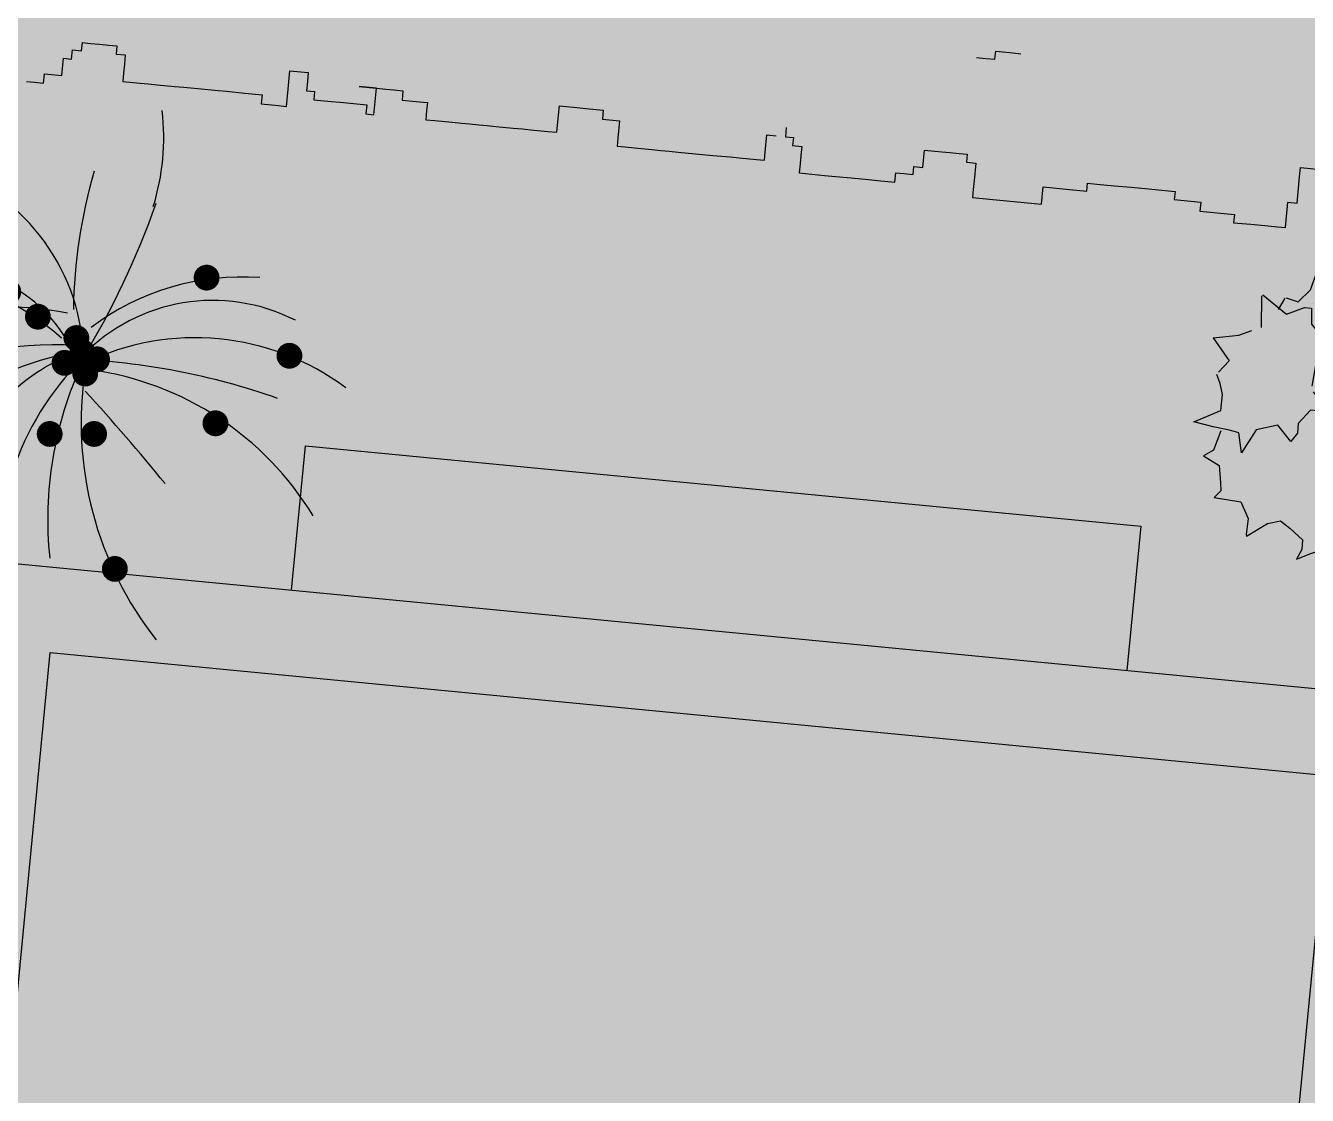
# Model space of a CAD drawing. Extents: x 302512 to 1034855, y -184136 to 410364.
# Drawn here: x 462850 to 468868, y -23917 to -18896 of the extents above; entities that cross this region are included whole.
import ezdxf

# ---------------------------------------------------------------- set-up
doc = ezdxf.new("R2010")
doc.units = 0
doc.header["$MEASUREMENT"] = 0
for name, color, linetype in [('WALL', 4, 'Continuous'), ('WZ', 2, 'Continuous'), ('支路', 7, 'Continuous'), ('树', 80, 'Continuous'), ('环境', 8, 'Continuous')]:
    doc.layers.add(name, color=color, linetype=linetype)

# ---------------------------------------------------------------- blocks, each defined once
blk = doc.blocks.new('A$C1DC86410')
at = {"layer": 'WZ'}
for p, q in [((14100.23163580894, 14919.89505699277), (20940.23163580894, 14919.89505699277)), ((14500.23163580894, 14519.89505699277), (20540.23163580894, 14519.89505699277)), ((14500.23163574934, 12619.89505700022), (14500.23163580894, 14519.89505699277)), ((20540.23163580894, 14519.89505699277), (20540.23163580894, 9019.89505699277))]:
    blk.add_line(p, q, dxfattribs=at)
blk.add_lwpolyline([(15600.23163580894, 14919.89505699277), (15600.23163580894, 15599.89505699277), (19540.23163580894, 15599.89505699277), (19540.23163580894, 14919.89505699277)], dxfattribs=at)
blk = doc.blocks.new('M_F21')
at = {"color": 3, "linetype": 'Continuous'}
for p, q in [((544.6021630450196, 42.28080396031146), (573.5547277916558, 42.28080396031146)), ((573.5547277916558, 42.28080396031146), (602.5072925382883, 42.28080396031146)), ((573.5547277916558, 42.28080396031146), (573.5547277916558, 42.28080396031146)), ((602.5072925382883, 67.59728470266418), (656.7933514382294, 67.59728470266418)), ((602.5072925382883, 67.59728470266418), (602.5072925382883, 67.59728470266418)), ((602.5072925382883, 42.28080396031146), (602.5072925382883, 67.59728470266418)), ((602.5072925382883, 42.28080396031146), (602.5072925382883, 42.28080396031146)), ((656.7933514382294, 67.59728470266418), (682.1268455915342, 67.59728470266418)), ((656.7933514382294, 67.59728470266418), (656.7933514382294, 67.59728470266418)), ((682.1268455915342, 67.59728470266418), (682.1268455915342, 67.59728470266418)), ((-2245.701264411879, -178.3342425087685), (-2220.367770258573, -178.3342425087685)), ((-2245.701264411879, -178.3342425087685), (-2245.701264411879, -178.3342425087685)), ((-2245.701264411879, -203.6507232511231), (-2245.701264411879, -178.3342425087685)), ((-2220.367770258573, -178.3342425087685), (-2191.415205511938, -178.3342425087685)), ((-2220.367770258573, -178.3342425087685), (-2220.367770258573, -178.3342425087685)), ((-2191.415205511938, -178.3342425087685), (-2162.462640765304, -178.3342425087685)), ((-2191.415205511938, -178.3342425087685), (-2191.415205511938, -178.3342425087685)), ((-2162.462640765304, -178.3342425087685), (-2137.129146611998, -178.3342425087685)), ((-2162.462640765304, -178.3342425087685), (-2162.462640765304, -178.3342425087685)), ((-2137.129146611998, -178.3342425087685), (-2137.129146611998, -203.6507232511231)), ((-2299.987323311818, -232.5838440995267), (-2274.653829158513, -232.5838440995267)), ((-2299.987323311818, -286.833445690283), (-2299.987323311818, -232.5838440995267)), ((-2274.653829158513, -203.6507232511231), (-2245.701264411879, -203.6507232511231)), ((-2274.653829158513, -203.6507232511231), (-2274.653829158513, -203.6507232511231)), ((-2274.653829158513, -232.5838440995267), (-2274.653829158513, -203.6507232511231)), ((-2245.701264411879, -203.6507232511231), (-2245.701264411879, -203.6507232511231)), ((-2137.129146611998, -203.6507232511231), (-2108.176581865364, -203.6507232511231)), ((-2108.176581865364, -203.6507232511231), (-2108.176581865364, -232.5838440995267)), ((-2108.176581865364, -203.6507232511231), (-2108.176581865364, -203.6507232511231)), ((-2108.176581865364, -232.5838440995267), (-2108.176581865364, -261.5169649479303)), ((-2108.176581865364, -232.5838440995267), (-2108.176581865364, -232.5838440995267)), ((-1590.649487019273, -203.6507232511231), (-1532.744357526004, -203.6507232511231)), ((-1590.649487019273, -203.6507232511231), (-1590.649487019273, -203.6507232511231)), ((-1590.649487019273, -261.5169649479303), (-1590.649487019273, -203.6507232511231)), ((-1532.744357526004, -203.6507232511231), (-1532.744357526004, -232.5838440995267)), ((-1532.744357526004, -203.6507232511231), (-1532.744357526004, -203.6507232511231)), ((-1532.744357526004, -232.5838440995267), (-1532.744357526004, -261.5169649479303)), ((-1532.744357526004, -232.5838440995267), (-1532.744357526004, -232.5838440995267)), ((-1369.886180826185, -232.5838440995267), (-1315.600121926245, -232.5838440995267)), ((-1315.600121926245, -232.5838440995267), (-1369.886180826185, -232.5838440995267)), ((-1315.600121926245, -232.5838440995267), (-1286.647557179611, -232.5838440995267)), ((-1315.600121926245, -232.5838440995267), (-1315.600121926245, -232.5838440995267)), ((-1315.600121926245, -315.7665665386885), (-1315.600121926245, -232.5838440995267)), ((-1286.647557179611, -232.5838440995267), (-1261.314063026306, -232.5838440995267)), ((-1286.647557179611, -232.5838440995267), (-1286.647557179611, -232.5838440995267)), ((-1261.314063026306, -232.5838440995267), (-1232.361498279671, -232.5838440995267)), ((-1261.314063026306, -232.5838440995267), (-1261.314063026306, -232.5838440995267)), ((-1232.361498279671, -232.5838440995267), (-1232.361498279671, -261.5169649479303)), ((-740.1678975868845, -232.5838440995267), (-685.8818386869452, -232.5838440995267)), ((-740.1678975868845, -261.5169649479303), (-740.1678975868845, -232.5838440995267)), ((-685.8818386869452, -232.5838440995267), (-656.9292739403108, -232.5838440995267)), ((-685.8818386869452, -232.5838440995267), (-685.8818386869452, -232.5838440995267)), ((-656.9292739403108, -232.5838440995267), (-602.6432150403707, -232.5838440995267)), ((-656.9292739403108, -232.5838440995267), (-656.9292739403108, -232.5838440995267)), ((-602.6432150403707, -232.5838440995267), (-602.6432150403707, -261.5169649479303)), ((-602.6432150403707, -232.5838440995267), (-602.6432150403707, -232.5838440995267)), ((-27.21099070101081, -232.5838440995267), (-27.21099070101081, -261.5169649479303)), ((1586.894493923861, -203.6507232511231), (1670.133117570436, -203.6507232511231)), ((1586.894493923861, -232.5838440995267), (1586.894493923861, -203.6507232511231)), ((1586.894493923861, -232.5838440995267), (1586.894493923861, -232.5838440995267)), ((1586.894493923861, -315.7665665386885), (1586.894493923861, -232.5838440995267)), ((-2108.176581865364, -261.5169649479303), (-2108.176581865364, -286.833445690283)), ((-2108.176581865364, -261.5169649479303), (-2108.176581865364, -261.5169649479303)), ((-1590.649487019273, -261.5169649479303), (-1590.649487019273, -261.5169649479303)), ((-1590.649487019273, -315.7665665386885), (-1590.649487019273, -261.5169649479303)), ((-1532.744357526004, -261.5169649479303), (-1507.410863372699, -261.5169649479303)), ((-1532.744357526004, -261.5169649479303), (-1532.744357526004, -261.5169649479303)), ((-1507.410863372699, -261.5169649479303), (-1507.410863372699, -286.833445690283)), ((-1232.361498279671, -261.5169649479303), (-1178.075439379732, -261.5169649479303)), ((-1178.075439379732, -261.5169649479303), (-1152.741945226427, -261.5169649479303)), ((-1178.075439379732, -261.5169649479303), (-1178.075439379732, -261.5169649479303)), ((-1152.741945226427, -261.5169649479303), (-1152.741945226427, -286.833445690283)), ((-1152.741945226427, -261.5169649479303), (-1152.741945226427, -261.5169649479303)), ((-740.1678975868845, -261.5169649479303), (-740.1678975868845, -261.5169649479303)), ((-740.1678975868845, -315.7665665386885), (-740.1678975868845, -261.5169649479303)), ((-602.6432150403707, -261.5169649479303), (-548.3571561404315, -261.5169649479303)), ((-548.3571561404315, -261.5169649479303), (-548.3571561404315, -315.7665665386885)), ((-85.11612019427957, -261.5169649479303), (-56.16355544764519, -261.5169649479303)), ((-85.11612019427957, -261.5169649479303), (-85.11612019427957, -261.5169649479303)), ((-85.11612019427957, -315.7665665386885), (-85.11612019427957, -261.5169649479303)), ((-56.16355544764519, -261.5169649479303), (-56.16355544764519, -261.5169649479303)), ((-27.21099070101081, -261.5169649479303), (-1.87749654770505, -261.5169649479303)), ((-1.87749654770505, -261.5169649479303), (-1.87749654770505, -286.833445690283)), ((410.6965510918362, -261.5169649479303), (464.9826099917755, -261.5169649479303)), ((410.6965510918362, -261.5169649479303), (410.6965510918362, -261.5169649479303)), ((410.6965510918362, -315.7665665386885), (410.6965510918362, -261.5169649479303)), ((464.9826099917755, -261.5169649479303), (490.3161041450803, -261.5169649479303)), ((464.9826099917755, -261.5169649479303), (464.9826099917755, -261.5169649479303)), ((490.3161041450803, -261.5169649479303), (519.2686688917165, -261.5169649479303)), ((490.3161041450803, -261.5169649479303), (490.3161041450803, -261.5169649479303)), ((519.2686688917165, -261.5169649479303), (544.6021630450196, -261.5169649479303)), ((519.2686688917165, -261.5169649479303), (519.2686688917165, -261.5169649479303)), ((544.6021630450196, -261.5169649479303), (544.6021630450196, -286.833445690283)), ((-2408.559441111697, -315.7665665386885), (-2383.225946958391, -315.7665665386885)), ((-2383.225946958391, -315.7665665386885), (-2354.273382211757, -315.7665665386885)), ((-2383.225946958391, -315.7665665386885), (-2383.225946958391, -315.7665665386885)), ((-2354.273382211757, -286.833445690283), (-2299.987323311818, -286.833445690283)), ((-2354.273382211757, -315.7665665386885), (-2354.273382211757, -286.833445690283)), ((-2354.273382211757, -315.7665665386885), (-2354.273382211757, -315.7665665386885)), ((-2108.176581865364, -286.833445690283), (-2053.890522965425, -286.833445690283)), ((-2108.176581865364, -286.833445690283), (-2108.176581865364, -286.833445690283)), ((-2053.890522965425, -286.833445690283), (-2028.55702881212, -286.833445690283)), ((-2053.890522965425, -286.833445690283), (-2053.890522965425, -286.833445690283)), ((-2028.55702881212, -286.833445690283), (-1999.604464065485, -286.833445690283)), ((-2028.55702881212, -286.833445690283), (-2028.55702881212, -286.833445690283)), ((-1999.604464065485, -286.833445690283), (-1945.318405165545, -286.833445690283)), ((-1999.604464065485, -286.833445690283), (-1999.604464065485, -286.833445690283)), ((-1945.318405165545, -286.833445690283), (-1916.365840418911, -286.833445690283)), ((-1945.318405165545, -286.833445690283), (-1945.318405165545, -286.833445690283)), ((-1916.365840418911, -286.833445690283), (-1862.079781518971, -286.833445690283)), ((-1916.365840418911, -286.833445690283), (-1916.365840418911, -286.833445690283)), ((-1862.079781518971, -286.833445690283), (-1807.793722619032, -286.833445690283)), ((-1862.079781518971, -286.833445690283), (-1862.079781518971, -286.833445690283)), ((-1807.793722619032, -286.833445690283), (-1782.460228465727, -286.833445690283)), ((-1807.793722619032, -286.833445690283), (-1807.793722619032, -286.833445690283)), ((-1782.460228465727, -286.833445690283), (-1724.555098972458, -286.833445690283)), ((-1782.460228465727, -286.833445690283), (-1782.460228465727, -286.833445690283)), ((-1724.555098972458, -286.833445690283), (-1670.269040072518, -286.833445690283)), ((-1724.555098972458, -286.833445690283), (-1724.555098972458, -286.833445690283)), ((-1670.269040072518, -286.833445690283), (-1670.269040072518, -315.7665665386885)), ((-1670.269040072518, -286.833445690283), (-1670.269040072518, -286.833445690283)), ((-1670.269040072518, -315.7665665386885), (-1615.982981172578, -315.7665665386885)), ((-1615.982981172578, -315.7665665386885), (-1590.649487019273, -315.7665665386885)), ((-1615.982981172578, -315.7665665386885), (-1615.982981172578, -315.7665665386885)), ((-1590.649487019273, -315.7665665386885), (-1590.649487019273, -315.7665665386885)), ((-1507.410863372699, -286.833445690283), (-1453.124804472759, -286.833445690283)), ((-1453.124804472759, -286.833445690283), (-1424.172239726125, -286.833445690283)), ((-1453.124804472759, -286.833445690283), (-1453.124804472759, -286.833445690283)), ((-1424.172239726125, -286.833445690283), (-1340.93361607955, -286.833445690283)), ((-1424.172239726125, -286.833445690283), (-1424.172239726125, -286.833445690283)), ((-1340.93361607955, -286.833445690283), (-1340.93361607955, -315.7665665386885)), ((-1340.93361607955, -315.7665665386885), (-1315.600121926245, -315.7665665386885)), ((-1315.600121926245, -315.7665665386885), (-1315.600121926245, -315.7665665386885)), ((-1152.741945226427, -286.833445690283), (-1152.741945226427, -315.7665665386885)), ((-1152.741945226427, -286.833445690283), (-1152.741945226427, -286.833445690283)), ((-1152.741945226427, -315.7665665386885), (-1123.789380479792, -315.7665665386885)), ((-1152.741945226427, -315.7665665386885), (-1152.741945226427, -315.7665665386885)), ((-1123.789380479792, -315.7665665386885), (-1069.503321579852, -315.7665665386885)), ((-1123.789380479792, -315.7665665386885), (-1123.789380479792, -315.7665665386885)), ((-1069.503321579852, -315.7665665386885), (-1040.550756833218, -315.7665665386885)), ((-1069.503321579852, -315.7665665386885), (-1069.503321579852, -315.7665665386885)), ((-1040.550756833218, -315.7665665386885), (-1015.217262679913, -315.7665665386885)), ((-1040.550756833218, -315.7665665386885), (-1040.550756833218, -315.7665665386885)), ((-1015.217262679913, -315.7665665386885), (-986.2646979332776, -315.7665665386885)), ((-1015.217262679913, -315.7665665386885), (-1015.217262679913, -315.7665665386885)), ((-986.2646979332776, -315.7665665386885), (-960.9312037799727, -315.7665665386885)), ((-986.2646979332776, -315.7665665386885), (-986.2646979332776, -315.7665665386885)), ((-960.9312037799727, -315.7665665386885), (-931.9786390333384, -315.7665665386885)), ((-960.9312037799727, -315.7665665386885), (-960.9312037799727, -315.7665665386885)), ((-931.9786390333384, -315.7665665386885), (-877.6925801333991, -315.7665665386885)), ((-931.9786390333384, -315.7665665386885), (-931.9786390333384, -315.7665665386885)), ((-877.6925801333991, -315.7665665386885), (-848.7400153867638, -315.7665665386885)), ((-877.6925801333991, -315.7665665386885), (-877.6925801333991, -315.7665665386885)), ((-848.7400153867638, -315.7665665386885), (-823.406521233459, -315.7665665386885)), ((-848.7400153867638, -315.7665665386885), (-848.7400153867638, -315.7665665386885)), ((-823.406521233459, -315.7665665386885), (-769.1204623335198, -315.7665665386885)), ((-823.406521233459, -315.7665665386885), (-823.406521233459, -315.7665665386885)), ((-769.1204623335198, -315.7665665386885), (-740.1678975868845, -315.7665665386885)), ((-769.1204623335198, -315.7665665386885), (-769.1204623335198, -315.7665665386885)), ((-548.3571561404315, -315.7665665386885), (-548.3571561404315, -341.0830472810412)), ((-548.3571561404315, -315.7665665386885), (-548.3571561404315, -315.7665665386885)), ((-85.11612019427957, -315.7665665386885), (-85.11612019427957, -315.7665665386885)), ((-85.11612019427957, -341.0830472810412), (-85.11612019427957, -315.7665665386885)), ((-1.87749654770505, -286.833445690283), (27.07506819892933, -286.833445690283)), ((-1.87749654770505, -286.833445690283), (-1.87749654770505, -286.833445690283)), ((27.07506819892933, -286.833445690283), (27.07506819892933, -315.7665665386885)), ((27.07506819892933, -286.833445690283), (27.07506819892933, -286.833445690283)), ((27.07506819892933, -315.7665665386885), (27.07506819892933, -341.0830472810412)), ((27.07506819892933, -315.7665665386885), (27.07506819892933, -315.7665665386885)), ((381.7439863452018, -315.7665665386885), (410.6965510918362, -315.7665665386885)), ((381.7439863452018, -341.0830472810412), (381.7439863452018, -315.7665665386885)), ((544.6021630450196, -286.833445690283), (573.5547277916558, -286.833445690283)), ((573.5547277916558, -286.833445690283), (573.5547277916558, -341.0830472810412)), ((928.2236459379274, -315.7665665386885), (957.1762106845617, -315.7665665386885)), ((928.2236459379274, -341.0830472810412), (928.2236459379274, -315.7665665386885)), ((957.1762106845617, -315.7665665386885), (1011.462269584503, -315.7665665386885)), ((957.1762106845617, -315.7665665386885), (957.1762106845617, -315.7665665386885)), ((1011.462269584503, -315.7665665386885), (1065.748328484442, -315.7665665386885)), ((1011.462269584503, -315.7665665386885), (1011.462269584503, -315.7665665386885)), ((1065.748328484442, -315.7665665386885), (1120.034387384381, -315.7665665386885)), ((1065.748328484442, -315.7665665386885), (1065.748328484442, -315.7665665386885)), ((1120.034387384381, -315.7665665386885), (1203.273011030955, -315.7665665386885)), ((1120.034387384381, -315.7665665386885), (1120.034387384381, -315.7665665386885)), ((1203.273011030955, -315.7665665386885), (1203.273011030955, -341.0830472810412)), ((1557.941929177228, -315.7665665386885), (1586.894493923861, -315.7665665386885)), ((1557.941929177228, -395.3326488717994), (1557.941929177228, -315.7665665386885)), ((-548.3571561404315, -341.0830472810412), (-523.0236619871266, -341.0830472810412)), ((-548.3571561404315, -341.0830472810412), (-548.3571561404315, -341.0830472810412)), ((-523.0236619871266, -341.0830472810412), (-494.0710972404913, -341.0830472810412)), ((-523.0236619871266, -341.0830472810412), (-523.0236619871266, -341.0830472810412)), ((-494.0710972404913, -341.0830472810412), (-439.7850383405521, -341.0830472810412)), ((-494.0710972404913, -341.0830472810412), (-494.0710972404913, -341.0830472810412)), ((-439.7850383405521, -341.0830472810412), (-410.8324735939177, -341.0830472810412)), ((-439.7850383405521, -341.0830472810412), (-439.7850383405521, -341.0830472810412)), ((-410.8324735939177, -341.0830472810412), (-385.4989794406129, -341.0830472810412)), ((-410.8324735939177, -341.0830472810412), (-410.8324735939177, -341.0830472810412)), ((-385.4989794406129, -341.0830472810412), (-356.5464146939776, -341.0830472810412)), ((-385.4989794406129, -341.0830472810412), (-385.4989794406129, -341.0830472810412)), ((-356.5464146939776, -341.0830472810412), (-302.2603557940383, -341.0830472810412)), ((-356.5464146939776, -341.0830472810412), (-356.5464146939776, -341.0830472810412)), ((-302.2603557940383, -341.0830472810412), (-247.9742968940982, -341.0830472810412)), ((-302.2603557940383, -341.0830472810412), (-302.2603557940383, -341.0830472810412)), ((-247.9742968940982, -341.0830472810412), (-193.688237994159, -341.0830472810412)), ((-247.9742968940982, -341.0830472810412), (-247.9742968940982, -341.0830472810412)), ((-193.688237994159, -341.0830472810412), (-164.7356732475246, -341.0830472810412)), ((-193.688237994159, -341.0830472810412), (-193.688237994159, -341.0830472810412)), ((-164.7356732475246, -341.0830472810412), (-110.4496143475844, -341.0830472810412)), ((-164.7356732475246, -341.0830472810412), (-164.7356732475246, -341.0830472810412)), ((-110.4496143475844, -341.0830472810412), (-85.11612019427957, -341.0830472810412)), ((-110.4496143475844, -341.0830472810412), (-110.4496143475844, -341.0830472810412)), ((-85.11612019427957, -341.0830472810412), (-85.11612019427957, -341.0830472810412)), ((27.07506819892933, -341.0830472810412), (27.07506819892933, -370.0161681294448)), ((27.07506819892933, -341.0830472810412), (27.07506819892933, -341.0830472810412)), ((327.4579274452626, -341.0830472810412), (352.7914215985656, -341.0830472810412)), ((327.4579274452626, -370.0161681294448), (327.4579274452626, -341.0830472810412)), ((352.7914215985656, -341.0830472810412), (381.7439863452018, -341.0830472810412)), ((352.7914215985656, -341.0830472810412), (352.7914215985656, -341.0830472810412)), ((573.5547277916558, -341.0830472810412), (573.5547277916558, -370.0161681294448)), ((573.5547277916558, -341.0830472810412), (573.5547277916558, -341.0830472810412)), ((790.6989633914127, -341.0830472810412), (873.9375870379881, -341.0830472810412)), ((790.6989633914127, -395.3326488717994), (790.6989633914127, -341.0830472810412)), ((873.9375870379881, -341.0830472810412), (928.2236459379274, -341.0830472810412)), ((873.9375870379881, -341.0830472810412), (873.9375870379881, -341.0830472810412)), ((1203.273011030955, -341.0830472810412), (1286.511634677528, -341.0830472810412)), ((1286.511634677528, -341.0830472810412), (1286.511634677528, -370.0161681294448)), ((27.07506819892933, -370.0161681294448), (106.6946212521725, -370.0161681294448)), ((106.6946212521725, -370.0161681294448), (164.5997507454431, -370.0161681294448)), ((106.6946212521725, -370.0161681294448), (106.6946212521725, -370.0161681294448)), ((164.5997507454431, -370.0161681294448), (189.9332448987479, -370.0161681294448)), ((164.5997507454431, -370.0161681294448), (164.5997507454431, -370.0161681294448)), ((189.9332448987479, -370.0161681294448), (244.2193037986872, -370.0161681294448)), ((189.9332448987479, -370.0161681294448), (189.9332448987479, -370.0161681294448)), ((244.2193037986872, -370.0161681294448), (273.1718685453234, -370.0161681294448)), ((244.2193037986872, -370.0161681294448), (244.2193037986872, -370.0161681294448)), ((273.1718685453234, -370.0161681294448), (327.4579274452626, -370.0161681294448)), ((273.1718685453234, -370.0161681294448), (273.1718685453234, -370.0161681294448)), ((573.5547277916558, -370.0161681294448), (573.5547277916558, -395.3326488717994)), ((573.5547277916558, -370.0161681294448), (573.5547277916558, -370.0161681294448)), ((573.5547277916558, -395.3326488717994), (627.840786691595, -395.3326488717994)), ((573.5547277916558, -395.3326488717994), (573.5547277916558, -395.3326488717994)), ((627.840786691595, -395.3326488717994), (682.1268455915342, -395.3326488717994)), ((627.840786691595, -395.3326488717994), (627.840786691595, -395.3326488717994)), ((682.1268455915342, -395.3326488717994), (736.4129044914735, -395.3326488717994)), ((682.1268455915342, -395.3326488717994), (682.1268455915342, -395.3326488717994)), ((736.4129044914735, -395.3326488717994), (790.6989633914127, -395.3326488717994)), ((736.4129044914735, -395.3326488717994), (736.4129044914735, -395.3326488717994)), ((790.6989633914127, -395.3326488717994), (790.6989633914127, -395.3326488717994)), ((1286.511634677528, -370.0161681294448), (1340.797693577468, -370.0161681294448)), ((1340.797693577468, -370.0161681294448), (1395.083752477409, -370.0161681294448)), ((1340.797693577468, -370.0161681294448), (1340.797693577468, -370.0161681294448)), ((1395.083752477409, -370.0161681294448), (1395.083752477409, -395.3326488717994)), ((1395.083752477409, -395.3326488717994), (1449.369811377348, -395.3326488717994)), ((1449.369811377348, -395.3326488717994), (1503.655870277289, -395.3326488717994)), ((1449.369811377348, -395.3326488717994), (1449.369811377348, -395.3326488717994)), ((1503.655870277289, -395.3326488717994), (1532.608435023922, -395.3326488717994)), ((1503.655870277289, -395.3326488717994), (1503.655870277289, -395.3326488717994)), ((1532.608435023922, -395.3326488717994), (1557.941929177228, -395.3326488717994)), ((1532.608435023922, -395.3326488717994), (1532.608435023922, -395.3326488717994)), ((1557.941929177228, -395.3326488717994), (1557.941929177228, -395.3326488717994))]:
    blk.add_line(p, q, dxfattribs=at)
at = {"width": 0.8, "flags": 9}
for tag in ['YSIZE', 'XSIZE']:
    blk.add_attdef(tag, (0, 0), '', height=0.5, dxfattribs=at)
blk = doc.blocks.new('M_F19')
for points in [[(268.7080528295992, 189.5246823612033, 29.997, 29.997, 1), (298.7110528295925, 189.5246823612033, 29.997, 29.997, 1)], [(-191.8093345468515, 156.4668311215355, 29.997, 29.997, 1), (-161.8063345468472, 156.4668311215355, 29.997, 29.997, 1)], [(-123.0610951829804, 98.83118613411352, 29.997, 29.997, 1), (-93.05809518297974, 98.83118613411352, 29.997, 29.997, 1)], [(-446.0820038316924, 82.30226051427235, 29.997, 29.997, 1), (-416.0790038316882, 82.30226051427235, 29.997, 29.997, 1)], [(-33.71233810031845, 49.24440927460455, 29.997, 29.997, 1), (-3.709338100325112, 49.24440927460455, 29.997, 29.997, 1)], [(-19.93873613717733, 16.33028782293695, 29.997, 29.997, 1), (10.06426386282692, 16.33028782293695, 29.997, 29.997, 1)], [(14.31561309290555, -0.1986377968969464, 29.997, 29.997, 1), (44.31861309290616, -0.1986377968969464, 29.997, 29.997, 1)], [(461.0593985062042, 8.137689907016465, 29.997, 29.997, 1), (491.0623985062048, 8.137689907016465, 29.997, 29.997, 1)], [(-61.25954202660796, -8.391235712817434, 29.997, 29.997, 1), (-31.25654202661462, -8.391235712817434, 29.997, 29.997, 1)], [(-13.11182038153493, -33.11275924857182, 29.997, 29.997, 1), (16.89117961846932, -33.11275924857182, 29.997, 29.997, 1)], [(289.3085705483827, -148.6715087994162, 29.997, 29.997, 1), (319.311570548387, -148.6715087994162, 29.997, 29.997, 1)], [(-281.1580916295134, -156.8641067153294, 29.997, 29.997, 1), (-251.1550916295128, -156.8641067153294, 29.997, 29.997, 1)], [(-95.63366170854351, -173.3930323351706, 29.997, 29.997, 1), (-65.63066170855018, -173.3930323351706, 29.997, 29.997, 1)], [(7.488697337259509, -173.3930323351706, 29.997, 29.997, 1), (37.49169733725284, -173.3930323351706, 29.997, 29.997, 1)], [(-205.5829365099999, -313.5295756337619, 29.997, 29.997, 1), (-175.5799365099992, -313.5295756337619, 29.997, 29.997, 1)], [(55.63641898233618, -486.7239701720391, 29.997, 29.997, 1), (85.63941898234043, -486.7239701720391, 29.997, 29.997, 1)]]:
    blk.add_lwpolyline(points, format="xyseb", close=True)
for centre, radius, start, end in [((-364.0624273419307, 515.2882468599455), 548.1530888286114, 342.9456350568751, 6.481377850901596), ((-482.9476049698787, -9.366995773521921), 481.590292170942, 6.990448297876262, 78.02836256322455), ((1198.922633930124, 96.34765904088272), 1224.727740074601, 163.8561215232247, 179.1105149163876), ((-1741.271413846636, 1043.621006615649), 2025.93579038022, 328.9872775939272, 340.3610108459401), ((-479.6631429767804, -437.3135074485181), 647.0761581219064, 48.75809887789755, 83.86240095366526), ((-315.4999156218582, -111.3503274217328), 315.4465604040754, 28.89011928670217, 78.45792187995568), ((365.5584485565705, -390.9622622612733), 581.995294796342, 85.87406080653938, 126.9558399417119), ((-184.6246790750956, -610.5179731575663), 732.1080079143107, 78.55155098013316, 130.9815348713877), ((298.1803219250505, -285.4993274423141), 422.0224543355716, 62.9908582621707, 135.9101719540797), ((-55.34489215565918, -1222.577526333058), 1255.971122874843, 88.32856473930403, 108.7290030802688), ((256.6452040341828, -536.2419319682922), 586.1115378131698, 53.32312996791644, 115.7632577042061), ((104.3438884092575, -701.2951203766679), 728.2267695975378, 103.045235373428, 139.776625494149), ((154.9695312472904, -426.2726432152922), 475.875404494438, 114.0955767610405, 166.2953379553469), ((450.0667731131434, -463.4394365845765), 649.3232523907575, 134.4860623050567, 189.3762174920274), ((778.5288632172087, -372.2509250680741), 863.8362127019741, 155.0887597473385, 185.9637238118709), ((-86.60310277417375, -1604.443387119136), 1605.401999270764, 70.52489667841802, 87.82436815328639), ((805.4092372159939, -148.5996439054143), 812.9823453502462, 171.2495824831473, 218.2332804430338), ((-82.58800080557194, -736.4260957738588), 718.2576203812787, 31.31504884319343, 82.13779409021814), ((-3287.951766343682, -3108.005333478603), 4475.046511780242, 39.0487703031419, 42.67989976416857)]:
    blk.add_arc(centre, radius, start, end)
at = {"width": 0.8, "flags": 9}
for tag in ['YSIZE', 'XSIZE']:
    blk.add_attdef(tag, (0, 0), '', height=0.5, dxfattribs=at)
blk = doc.blocks.new('M_F8')
for p, q in [((2.884182448335196, 532.5664998485645), (27.62648433399954, 593.8089837036823)), ((27.62648433399954, 593.8089837036823), (75.99653670368934, 524.4181436125509)), ((-201.8146768222468, 486.4796405021534), (-173.2033220844496, 550.1487763033165)), ((-173.2033220844496, 550.1487763033165), (-132.0132619734759, 501.7751866417693)), ((185.4131813522872, 481.4213266714505), (259.2922986166595, 549.119549372439)), ((259.2922986166595, 549.119549372439), (233.2527650227312, 460.8508504265901)), ((-132.0132619734759, 501.7751866417693), (-53.67982563220357, 486.4796405021534)), ((-53.67982563220357, 486.4796405021534), (2.884182448335196, 532.5664998485645)), ((75.99653670368934, 524.4181436125509), (121.3056000353281, 499.7167353163386)), ((-370.4592343217118, 375.215561996858), (-361.0861575099079, 478.2667451751622)), ((-357.9617962472839, 481.3895083786356), (-286.1015255753082, 412.6887204385403)), ((-310.0213174105265, 429.9178676502779), (-286.1015255753082, 465.7756923612669)), ((-282.9771678007201, 465.7756923612669), (-244.828337578565, 450.6218157911662)), ((-244.828337578565, 450.6218157911662), (-201.8146768222468, 486.4796405021534)), ((121.3056000353281, 499.7167353163386), (185.4131813522872, 481.4213266714505)), ((233.2527650227312, 460.8508504265901), (266.7194913184976, 430.1637465203203)), ((-286.1015255753082, 412.6887204385403), (-225.7344686574688, 430.1637465203203)), ((-225.7344686574688, 430.1637465203203), (-203.0661146184939, 426.6417373585809)), ((-203.0661146184939, 426.6417373585809), (-206.6405997363727, 373.847852538489)), ((-197.093665275821, 440.3927811557442), (-197.093665275821, 440.3927811557442)), ((266.7194913184976, 430.1637465203203), (309.7331520748121, 424.9930257156011)), ((362.2937472916747, 424.9930257156011), (276.266425779042, 399.4766426140523)), ((309.7331520748121, 424.9930257156011), (362.2937472916747, 424.9930257156011)), ((276.266425779042, 399.4766426140523), (247.5207110297015, 343.0483416582047)), ((-529.8015715146794, 353.3562195725426), (-445.4438627682757, 356.478982776016)), ((-445.4438627682757, 356.478982776016), (-402.6150345968526, 368.677131733768)), ((-206.6405997363727, 373.847852538489), (-163.6269389800545, 312.3612377519366)), ((-206.6405997363727, 373.847852538489), (-206.6405997363727, 373.847852538489)), ((247.5207110297015, 343.0483416582047), (271.4405028649235, 307.1905169472175)), ((375.8369509097829, 361.7987271304773), (265.7653595947922, 374.4149086848065)), ((375.8369509097829, 361.7987271304773), (456.4065953362733, 332.3147570511319)), ((-163.6269389800545, 312.3612377519366), (-87.14655192797363, 307.1905169472175)), ((-87.14655192797363, 307.1905169472175), (-154.0800045195101, 271.3326922362285)), ((8.532615412903397, 302.1322031165128), (-34.4810453434111, 276.5034130409476)), ((61.09321062976596, 302.1322031165128), (8.532615412903397, 302.1322031165128)), ((132.8525861354246, 230.4165536945384), (61.09321062976596, 302.1322031165128)), ((261.8935684043718, 296.9614823117936), (199.7860387269611, 291.9031684810907)), ((314.4541636212343, 286.7324476763715), (261.8935684043718, 296.9614823117936)), ((271.4405028649235, 307.1905169472175), (314.4541636212343, 286.7324476763715)), ((-154.0800045195101, 271.3326922362285), (-201.8146768222468, 245.8163091346796)), ((-110.961432395492, 266.2743784055256), (-125.3342897701659, 271.3326922362285)), ((-77.49470609972559, 240.6455883299604), (-110.961432395492, 266.2743784055256)), ((-34.4810453434111, 276.5034130409476), (-58.40083717862944, 240.6455883299604)), ((199.7860387269611, 291.9031684810907), (151.9464550565208, 230.4165536945384)), ((276.266425779042, 230.4165536945384), (300.186217614264, 286.7324476763715)), ((-517.5428041926098, 203.1028206295377), (-527.0897386531615, 233.902331509822)), ((-201.8146768222468, 245.8163091346796), (-220.4899739405482, 172.2359563074024)), ((-58.40083717862944, 240.6455883299604), (-77.49470609972559, 240.6455883299604)), ((346.0348003892759, 175.6077193839319), (277.1586636422653, 222.5370489143661)), ((444.1899143122464, 213.1775191409706), (436.3399810758347, 168.9515640219506)), ((465.7987964630338, 238.4560953688742), (444.1899143122464, 213.1775191409706)), ((-522.3687271067356, 116.0998227414366), (-512.8217926461839, 167.2449959185506)), ((-512.8217926461839, 167.2449959185506), (-517.5428041926098, 203.1028206295377)), ((286.5508647690258, 141.1928773787622), (346.0348003892759, 175.6077193839319)), ((436.3399810758347, 168.9515640219506), (499.2257099697417, 122.5998054175852)), ((-217.3656161659565, 153.4993770865603), (-173.3286067743866, 85.3003118611523)), ((285.6586269058062, 116.0998227414366), (285.6586269058062, 136.5578920122807)), ((-613.2219715334904, 85.3003118611523), (-522.3687271067356, 116.0998227414366)), ((-551.0095304883762, 64.84224259030634), (-613.2219715334904, 85.3003118611523)), ((-230.715124905375, 95.52934649657436), (-273.7287856616931, 54.61320795488427)), ((-173.3286067743866, 85.3003118611523), (-230.715124905375, 95.52934649657436)), ((-173.3286067743866, 85.3003118611523), (-173.3286067743866, 85.3003118611523)), ((304.7524958269023, 80.24199803044758), (285.6586269058062, 116.0998227414366)), ((438.2808986342898, 97.32122918968162), (420.5969831017101, 44.6844863677743)), ((465.7987964630338, 124.7256089029288), (438.2808986342898, 97.32122918968162)), ((499.2257099697417, 122.5998054175852), (465.7987964630338, 124.7256089029288)), ((-527.0897386531615, 49.44248715016511), (-555.835453402502, -12.0441276363872)), ((-498.4489352715136, 49.44248715016511), (-551.0095304883762, 64.84224259030634)), ((-469.7032205221731, 39.21345251474122), (-498.4489352715136, 49.44248715016511)), ((-412.4216137588846, 44.38417331946039), (-464.9822089757472, -27.33147610251399)), ((-340.662238253226, 54.61320795488427), (-412.4216137588846, 44.38417331946039)), ((-412.4216137588846, 44.38417331946039), (-412.4216137588846, 44.38417331946039)), ((-340.662238253226, 54.61320795488427), (-340.662238253226, 54.61320795488427)), ((-302.3695890433337, -1.815093000965135), (-340.662238253226, 54.61320795488427)), ((-273.7287856616931, 54.61320795488427), (-278.5547085758117, 23.81369707459999)), ((-197.2483986096086, 44.38417331946039), (-206.7953330701566, 3.355627803754032)), ((-197.2483986096086, 80.24199803044758), (-197.2483986096086, 44.38417331946039)), ((280.832703991684, 34.04273171002205), (304.7524958269023, 44.38417331946039)), ((333.4982105762465, 54.61320795488427), (304.7524958269023, 80.24199803044758)), ((304.7524958269023, 44.38417331946039), (333.4982105762465, 54.61320795488427)), ((420.5969831017101, 44.6844863677743), (450.0989299902103, -12.15765030557486)), ((-464.9822089757472, -27.33147610251399), (-469.7032205221731, 39.21345251474122)), ((-278.5547085758117, 23.81369707459999), (-302.3695890433337, -1.815093000965135)), ((-206.7953330701566, 3.355627803754032), (-173.3286067743866, -1.815093000965135)), ((256.9129121564656, -6.873406831668035), (280.832703991684, 34.04273171002205)), ((-555.835453402502, -12.0441276363872), (-589.3021796982684, -27.33147610251399)), ((-589.3021796982684, -27.33147610251399), (-541.4625960278318, -63.18930081350118)), ((-173.3286067743866, -1.815093000965135), (-130.3149460180757, -12.0441276363872)), ((-130.3149460180757, -12.0441276363872), (-111.2210770969796, -58.13098698279828)), ((-53.83455896599116, -42.73123154265522), (-25.08884421665061, -32.50219690723316)), ((-25.08884421665061, -32.50219690723316), (75.31133467065592, -68.36002161822034)), ((132.6978528016407, -42.73123154265522), (180.4325251043811, -27.33147610251399)), ((180.4325251043811, -27.33147610251399), (189.9794595649291, -27.33147610251399)), ((189.9794595649291, -27.33147610251399), (256.9129121564656, -32.50219690723316)), ((256.9129121564656, -32.50219690723316), (256.9129121564656, -6.873406831668035)), ((450.0989299902103, -12.15765030557486), (542.4866057726213, -35.31042304813309)), ((542.4866057726213, -35.31042304813309), (487.4508101151259, -56.38360542459486)), ((-541.4625960278318, -63.18930081350118), (-541.4625960278318, -119.6176017693506)), ((-111.2210770969796, -58.13098698279828), (-87.30128526175758, -52.96026617807911)), ((-87.30128526175758, -52.96026617807911), (-53.83455896599116, -42.73123154265522)), ((75.31133467065592, -68.36002161822034), (108.7780609664223, -93.98881169378546)), ((108.7780609664223, -93.98881169378546), (113.4990725128482, -63.18930081350118)), ((113.4990725128482, -63.18930081350118), (132.6978528016407, -42.73123154265522)), ((151.7917217227368, -83.7597770583634), (118.3249954269704, -68.36002161822034)), ((487.4508101151259, -56.38360542459486), (414.6879674237462, -77.45678780105663)), ((414.6879674237462, -77.45678780105663), (448.1148809304541, -159.5775007023094)), ((-541.4625960278318, -119.6176017693506), (-541.4625960278318, -145.2463918449157)), ((156.5127332691627, -83.7597770583634), (151.7917217227368, -83.7597770583634)), ((209.1782398537216, -83.7597770583634), (156.5127332691627, -83.7597770583634)), ((189.9794595649291, -104.2178463292075), (209.1782398537216, -83.7597770583634)), ((189.9794595649291, -124.6759156000535), (189.9794595649291, -104.2178463292075)), ((199.6313053931772, -155.4754264803378), (189.9794595649291, -124.6759156000535)), ((-541.4625960278318, -145.2463918449157), (-565.3823878630501, -165.7044611157598)), ((-565.3823878630501, -165.7044611157598), (-479.3550663504175, -186.1625303866058)), ((261.7388350705878, -196.3915650220297), (199.6313053931772, -155.4754264803378)), ((448.1148809304541, -159.5775007023094), (461.8738298448297, -243.8240170889076)), ((-479.3550663504175, -186.1625303866058), (-460.156286061625, -242.4784243684389)), ((223.4461858606992, -222.020355097593), (280.832703991684, -206.6205996574517)), ((280.832703991684, -206.6205996574517), (261.7388350705878, -196.3915650220297)), ((420.5969831017101, -205.9292593066748), (363.620269885756, -231.2078355345784)), ((461.8738298448297, -243.8240170889076), (420.5969831017101, -205.9292593066748)), ((-460.156286061625, -242.4784243684389), (-469.7032205221731, -293.7360045195692)), ((223.4461858606992, -298.9067253242883), (223.4461858606992, -222.020355097593)), ((363.620269885756, -231.2078355345784), (336.102372057012, -260.6918056139257)), ((-469.7032205221731, -298.9067253242883), (-398.0487563842144, -263.0489006132993)), ((-398.0487563842144, -263.0489006132993), (-355.0350956278962, -257.8781798085802)), ((-355.0350956278962, -257.8781798085802), (-326.2893808785557, -283.5069698841453)), ((-326.2893808785557, -283.5069698841453), (-288.1016430363634, -324.5355153998516)), ((336.102372057012, -260.6918056139257), (349.861320971384, -309.1231545843893)), ((-469.7032205221731, -293.7360045195692), (-469.7032205221731, -298.9067253242883)), ((-288.1016430363634, -324.5355153998516), (-292.8226545827893, -355.2226193061215)), ((-25.08884421665061, -339.8228638659784), (32.29767391433779, -324.5355153998516)), ((32.29767391433779, -324.5355153998516), (108.7780609664223, -401.3094786525307)), ((228.2721087748178, -314.1940737904133), (223.4461858606992, -298.9067253242883)), ((290.379638452232, -370.6223747462627), (228.2721087748178, -314.1940737904133)), ((349.861320971384, -309.1231545843893), (375.3951697403791, -340.6867150298349)), ((-292.8226545827893, -355.2226193061215), (-312.0214348715817, -385.9097232123895)), ((-312.0214348715817, -385.9097232123895), (-264.1818512011414, -370.6223747462627)), ((-264.1818512011414, -370.6223747462627), (-206.7953330701566, -355.2226193061215)), ((-206.7953330701566, -355.2226193061215), (-111.2210770969796, -401.3094786525307)), ((-206.7953330701566, -355.2226193061215), (-206.7953330701566, -355.2226193061215)), ((-58.55557051241703, -452.567058803661), (-25.08884421665061, -339.8228638659784)), ((161.3386561832849, -391.0804440171087), (252.1919006100397, -370.6223747462627)), ((252.1919006100397, -370.6223747462627), (304.7524958269023, -375.6806885769656)), ((279.0825273397604, -334.401730812293), (263.3395293656358, -338.6071246637366)), ((345.8932228518788, -336.4813211783912), (279.0825273397604, -334.401730812293)), ((304.7524958269023, -375.6806885769656), (290.379638452232, -370.6223747462627)), ((375.3951697403791, -340.6867150298349), (345.8932228518788, -336.4813211783912)), ((-111.2210770969796, -401.3094786525307), (-82.47536234763538, -421.7675479233767)), ((108.7780609664223, -457.6253726343639), (161.3386561832849, -391.0804440171087)), ((108.7780609664223, -401.3094786525307), (118.3249954269704, -447.3963379989418)), ((-82.47536234763538, -421.7675479233767), (-58.55557051241703, -452.567058803661)), ((118.3249954269704, -447.3963379989418), (108.7780609664223, -457.6253726343639))]:
    blk.add_line(p, q)
for points in [[(-529.8015715146794, 353.3562195725426), (-482.9361804795954, 275.2871394857048), (-521.1784030370727, 241.3087802022619)], [(456.4065953362733, 332.3147570511319), (383.6036048963251, 316.3957079752327), (421.172409403378, 288.2381097326943), (377.342136266172, 247.5660239648932), (474.3948800304097, 241.3087802022619)]]:
    blk.add_lwpolyline(points)
at = {"width": 0.8, "flags": 9}
for tag, p in [('XSIZE', (-73.64507482200497, 244.0595074509692)), ('YSIZE', (141.9357371939223, 228.4456914336024)), ('XSIZE', (-182.6776358473653, 109.5505510769653)), ('YSIZE', (124.2207148486741, -73.0337007179769))]:
    blk.add_attdef(tag, p, '', height=0.2, dxfattribs=at)

msp = doc.modelspace()

# ---------------------------------------------------------------- hatches: boundary and pattern name
at = {"linetype": 'ByBlock', "lineweight": 5}
h = msp.add_hatch(color=256, dxfattribs=at)
h.paths.add_polyline_path([(449237.8332280766, -10247.49772148626), (447442.2985553395, -10200.03156494396), (447475.0090455662, -8962.66955118673), (449270.5437183033, -9010.13570772903)], flags=16)
h.paths.add_polyline_path([(446474.5732798229, -11002.26743065612), (448197.9207322251, -14686.67290019291), (450305.0522746693, -11103.52869772213)], flags=17)
edge = h.paths.add_edge_path()
edge.add_line((499629.4636816632, -17475.1051760246), (302511.8760555636, -12264.17027913826))
edge.add_line((449253.6531622063, -8001.501545720268), (445943.9728309761, -133199.0362653066))
at = {"layer": '环境'}
h = msp.add_hatch(dxfattribs=at)
h.set_pattern_fill('ANGLE,_O', color=256, scale=3000)
h.set_pattern_definition([(0, (-609984.0939585507, -119640.7769003473), (0, 825.0000000000001), [600, -225]), (90, (-609984.0939585507, -119640.7769003473), (-825.0000000000001, 5.051501209517306e-14), [600, -225])])
edge = h.paths.add_edge_path()
edge.add_arc((456452.5202698254, -20483.03600952902), 5999.999999882882, 82.90610739022549, 136.7172286932041, ccw=False)
edge.add_arc((529230.5564035431, 564349.7677956127), 583343.7460008563, 262.9064421242585, 271.3139044814773)
edge.add_arc((556282.2267406606, -32330.84227312566), 19209.61674449953, 135.390996447, 143.8505578282533)
edge.add_arc((523139.7908070374, 498264.9605886798), 519563.4119421407, 267.02239156334633, 271.9446668256243, ccw=False)
edge.add_line((496150.7153754483, -20596.9948833962), (452084.6465785343, -16369.43911441136))
edge = h.paths.add_edge_path()
edge.add_arc((557649.2972619648, -28887.4074915247), 12195.37604413375, 122.3331244259789, 138.4177400750413, ccw=False)
edge.add_line((551126.7109780756, -18582.89076209709), (563157.0100887832, -18006.58508349324))
edge.add_arc((576761.7066860453, 6333.997658741195), 27884.61471376488, 240.7978392002225, 252.5319908396245)
edge.add_arc((-697884.8105419346, 47187662.48797935), 47224907.05095948, 271.5129119605803, 271.53649819632426, ccw=False)
edge.add_line((548957.8885803409, -20781.98179117788), (548527.1118179576, -20793.40171051768))
edge = h.paths.add_edge_path()
edge.add_line((626586.9758837472, -14296.28622386651), (626866.4842934804, -14065.55741847632))
edge.add_arc((622239.3367429655, -17885.17854441365), 5999.99999999521, 39.53901633858169, 100.4383675919696)
edge.add_arc((577050.392796655, 207323.149270234), 223698.033626444, 274.291430304433, 281.3702984552263, ccw=False)
edge.add_arc((576761.7066861086, 6333.997658622451), 27884.61471362988, 294.3952189639236, 307.6369724271134, ccw=False)
edge.add_arc((-3202813.969650181, 30587041.36929663), 30840004.67889177, 277.0611024603429, 277.11889753257)
edge.add_line((619149.7247513805, -15221.32666661206), (626586.9758837472, -14296.28622386654))

# ---------------------------------------------------------------- linework, layer by layer
at = {"layer": 'WZ'}
msp.add_arc((530889.9137620254, 589905.7108593327), 608910.863788416, 263.0484554081289, 275.9291569592512, dxfattribs=at)

# ---------------------------------------------------------------- block references
at = {"xscale": 1.5, "yscale": 1.5, "zscale": 1.5, "rotation": 354.526820015691}
msp.add_blockref('M_F21', (466495.1314985327, -19031.06725956185), dxfattribs=at)
at = {"layer": 'WALL', "rotation": 354.5}
msp.add_blockref('A$C1DC86410', (447140.1540302287, -34901.28693071799), dxfattribs=at)
at = {"layer": '支路', "xscale": 1.44, "yscale": 1.44, "zscale": 1.44, "rotation": 4.248435238497092}
msp.add_blockref('M_F8', (469224.020765509, -20812.88871970761, -14034.38399999977), dxfattribs=at)
at = {"layer": '树', "xscale": 2.02176, "yscale": 2.02176, "zscale": 2.02176}
msp.add_blockref('M_F19', (463126.2105172364, -20462.04300913098, -23390.63999999961), dxfattribs=at)

doc.saveas('drawing.dxf')
